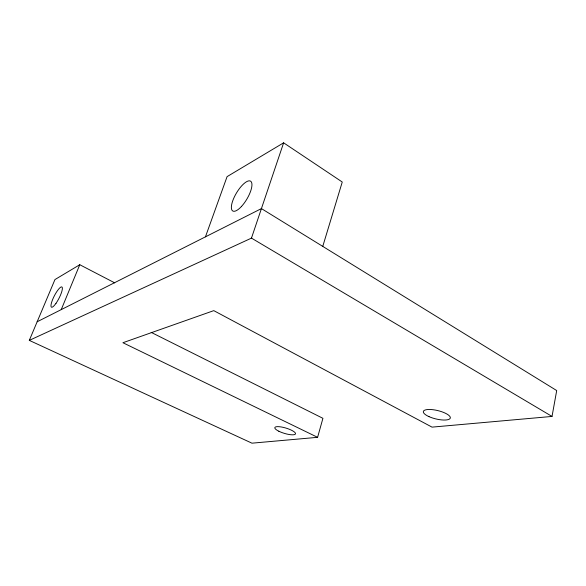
<?xml version="1.0" encoding="UTF-8"?>
<svg xmlns="http://www.w3.org/2000/svg" width="586" height="586" viewBox="0 0 586 586"><rect width="100%" height="100%" fill="white"/><g stroke="black" fill="none" stroke-linecap="round" stroke-linejoin="round"><path stroke-width="0.88" d="M151.181 332.372L322.923 418.323L317.597 437.324L122.921 342.722L213.787 310.639L432.029 427.128L552.027 416.434L556.7 390.554L261.422 208.594L37.145 321.78M322.761 246.398L342.253 182.012L283.624 142.823L227.082 176.635L205.444 236.847M317.597 437.324L251.951 443.177L29.3 340.378L251.467 238.114L283.624 142.823M61.222 309.635L79.777 264.726L114.724 282.862M29.3 340.378L54.952 279.566L79.777 264.726M251.467 238.114L552.027 416.434M429.033 416.653A13.874 4.285 13.6 0 0 450.29 418.067A13.874 4.285 13.6 0 0 431.135 409.533A13.874 4.285 13.6 0 0 429.033 416.653M278.819 431.223A10.79 2.762 16.8 0 0 295.439 433.992A10.79 2.762 16.8 0 0 281.265 426.967A10.79 2.762 16.8 0 0 278.819 431.223M56.007 303.314A11.39 2.637 -62.8 0 0 61.911 286.964A11.39 2.637 -62.8 0 0 52.095 300.94A11.39 2.637 -62.8 0 0 56.007 303.314M241.469 206.455A17.375 6.036 -59.2 0 0 250.654 181.213A17.375 6.036 -59.2 0 0 232.832 200.537A17.375 6.036 -59.2 0 0 241.469 206.455"/></g></svg>
